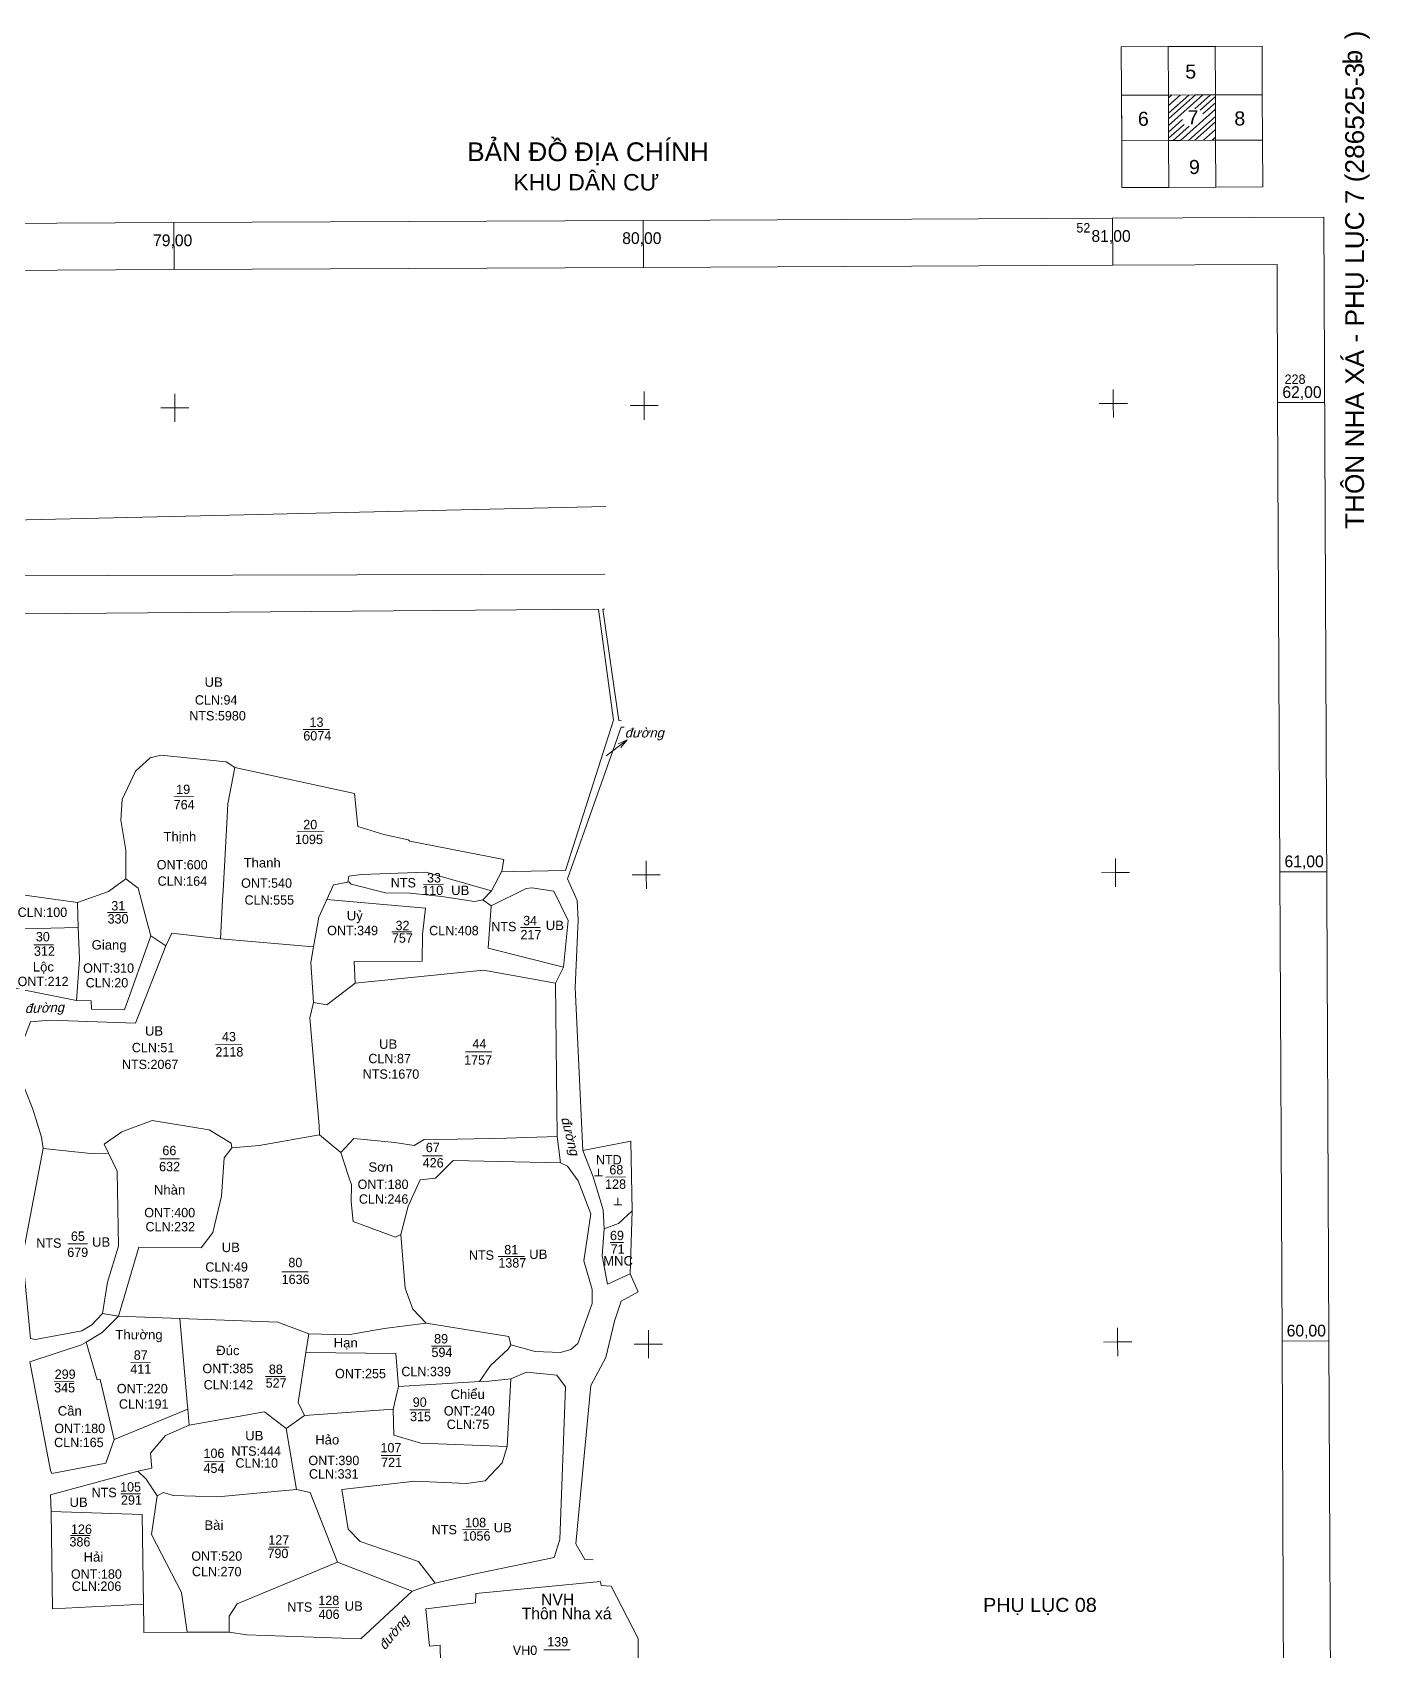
# Model space of a CAD drawing. Header units: metres. Extents: x 584732 to 606137, y 2257469 to 2286410.
# Drawn here: x 605851.8 to 606136.9, y 2286065.4 to 2286410.3 of the extents above; entities that cross this region are included whole.
import ezdxf
from ezdxf.enums import TextEntityAlignment as Align

# ---------------------------------------------------------------- set-up
doc = ezdxf.new("R2010")
doc.units = ezdxf.units.M
doc.header["$MEASUREMENT"] = 0
for name, color, linetype, lineweight in [('Level 10', 7, 'Continuous', 0), ('Level 11', 7, 'Continuous', 0), ('Level 12', 7, 'Continuous', 0), ('Level 13', 7, 'Continuous', 0), ('Level 15', 7, 'Continuous', 0), ('Level 27', 7, 'Continuous', 0), ('Level 5', 7, 'Continuous', 0), ('Level 53', 7, 'Continuous', 0), ('Level 54', 7, 'Continuous', 0), ('Level 60', 7, 'Continuous', 0), ('Level 63', 7, 'Continuous', 0), ('Level 7', 7, 'Continuous', 0), ('Level 8', 7, 'Continuous', 0)]:
    doc.layers.add(name, color=color, linetype=linetype, lineweight=lineweight)
doc.styles.add('Style-ENGINEERING I 0.26180', font='ENGINEERING.shx', dxfattribs={"oblique": 15})
doc.styles.add('Style-VHarial', font='VHarial.shx')
doc.styles.add('Style-Vnarial', font='Vnarial.shx')
doc.styles.add('Style-Vnarial I 0.26180', font='Vnarial.shx', dxfattribs={"oblique": 15})
doc.styles.add('Style-vncour', font='vncour.shx')

# ---------------------------------------------------------------- blocks, each defined once
blk = doc.blocks.new('ND')
at = {"layer": 'Level 7', "color": 12, "linetype": 'Continuous', "lineweight": 0}
for p, q in [((-8.7, 0), (8.7, 0)), ((0, 0), (-0.1, 10))]:
    blk.add_line(p, q, dxfattribs=at)
blk = doc.blocks.new('ND_1')
at = {"layer": 'Level 7', "color": 12, "linetype": 'Continuous', "lineweight": 0}
for p, q in [((-8.7, -0.1), (8.7, 0)), ((0, 0), (-0.1, 10))]:
    blk.add_line(p, q, dxfattribs=at)

msp = doc.modelspace()

# ---------------------------------------------------------------- linework, layer by layer
at = {"layer": 'Level 10', "color": 230, "linetype": 'Continuous', "lineweight": 0}
for p, q in [((605951.91, 2286231.58), (605949.68, 2286227.35)), ((605949.68, 2286227.35), (605947.84, 2286225.45)), ((605861.47, 2286224.89), (605861.59, 2286219.52)), ((605949.63, 2286224.17), (605947.84, 2286225.45)), ((605880.31, 2286215.62), (605877.08, 2286217.74)), ((605891.93, 2286217.14), (605911.74, 2286215.41)), ((605963.33, 2286207.66), (605965.04, 2286211.06)), ((605845.97, 2286207.01), (605861.28, 2286203.99)), ((605963.72, 2286175.01), (605963.33, 2286207.66)), ((605917.57, 2286171.58), (605913.01, 2286175.33)), ((605964.38, 2286169.41), (605963.72, 2286175.01)), ((605979.66, 2286159.16), (605979.28, 2286145.77)), ((605866.82, 2286137.29), (605870.18, 2286136.73)), ((605870.18, 2286136.73), (605883.31, 2286136.24)), ((605910.15, 2286128.96), (605910.76, 2286132.95)), ((605929.88, 2286121.71), (605947.12, 2286122.81)), ((605953.02, 2286108.93), (605953.79, 2286123.38)), ((605928.76, 2286116.87), (605929.88, 2286121.71)), ((605884.98, 2286116.92), (605869.28, 2286110.41)), ((605884.98, 2286116.92), (605885.28, 2286113.48)), ((605909.85, 2286115.58), (605928.76, 2286116.87)), ((605905.94, 2286112.8), (605909.85, 2286115.58)), ((605908.14, 2286099.76), (605905.94, 2286112.8)), ((605932.76, 2286078.11), (605916.9, 2286084.28)), ((605937.72, 2286079.84), (605932.76, 2286078.11)), ((605893.76, 2286069.39), (605884.86, 2286069.35))]:
    msp.add_line(p, q, dxfattribs=at)
at = {"layer": 'Level 10', "color": 230, "linetype": 'Continuous', "lineweight": 0, "flags": 128}
for points in [[(605974.04, 2286309.28), (605751.8, 2286304.13), (605700.24, 2286304.43), (605595.32, 2286304.3), (605515.44, 2286304.39)], [(605515.55, 2286291.81), (605624.94, 2286293.76), (605704.48, 2286293.16), (605815.17, 2286294.43), (605973.87, 2286294.85)], [(605850.15, 2286286.42), (605972.47, 2286287.38), (605975.68, 2286263.71), (605965.44, 2286231.71), (605954.49, 2286231.51), (605951.91, 2286231.58)], [(605977.43, 2286263.62), (605976.83, 2286263.65), (605973.42, 2286287.39), (605973.79, 2286287.39)], [(605978.01, 2286262.23), (605977.31, 2286262.24), (605975.53, 2286257.19)], [(605975.53, 2286257.19), (605965.88, 2286229.9), (605967.93, 2286225.33), (605968.15, 2286221.18), (605967.55, 2286206.74), (605969.14, 2286171.99)], [(605895, 2286253.64), (605893.16, 2286254.87), (605879.23, 2286256.25), (605876.97, 2286255.68), (605873.84, 2286252.87), (605870.97, 2286246.85), (605870.71, 2286242.41), (605871.74, 2286236.03), (605871.79, 2286234.33), (605871.74, 2286229.93)], [(605891.93, 2286217.14), (605892.39, 2286225.45), (605892.49, 2286227.38), (605893.36, 2286243.07), (605893.52, 2286245.9), (605895, 2286253.64)], [(605951.91, 2286231.58), (605952.33, 2286234.06), (605932.31, 2286237.92), (605931.92, 2286238.23), (605926.73, 2286239.39), (605921.18, 2286241.08), (605920.53, 2286248.11), (605895, 2286253.64)], [(605871.74, 2286229.93), (605868.05, 2286227.2), (605861.47, 2286224.89)], [(605871.74, 2286229.93), (605874.37, 2286227.92), (605876.24, 2286220.89), (605877.08, 2286217.74)], [(605949.68, 2286227.35), (605935.71, 2286231.35), (605922.01, 2286230.87), (605919.3, 2286230.5), (605919.08, 2286229.21)], [(605845.38, 2286225.25), (605848.67, 2286226.68), (605861.47, 2286224.89)], [(605919.08, 2286229.21), (605916.05, 2286228.64), (605914.61, 2286225.5)], [(605947.84, 2286225.45), (605946.1, 2286225.1), (605939.08, 2286226.14), (605932.37, 2286226.83), (605927.14, 2286226.9), (605919.79, 2286228.76), (605919.3, 2286229.25), (605919.08, 2286229.21)], [(605965.04, 2286211.06), (605966.04, 2286221.07), (605962.96, 2286227.31), (605958.28, 2286228.03), (605957.06, 2286227.88), (605949.63, 2286224.17)], [(605914.61, 2286225.5), (605912.9, 2286221.76), (605911.74, 2286215.41)], [(605949.63, 2286224.17), (605949.02, 2286215.17), (605965.04, 2286211.06)], [(605861.59, 2286219.52), (605861.91, 2286212.79), (605861.28, 2286203.99)], [(605861.28, 2286203.99), (605864.36, 2286203.91), (605864.46, 2286202.11), (605871.47, 2286201.98), (605877.08, 2286217.74)], [(605880.31, 2286215.62), (605881.56, 2286218.31), (605891.93, 2286217.14)], [(605854.15, 2286172.45), (605853.81, 2286174.89), (605851.97, 2286180.83), (605850.29, 2286184.97), (605848.83, 2286188.95), (605848.75, 2286192.42), (605851.48, 2286199.46), (605855.52, 2286199.82), (605873.8, 2286199.14), (605880.31, 2286215.62)], [(605911.74, 2286215.41), (605911.19, 2286212.07), (605911.77, 2286203.55)], [(605920.61, 2286207.67), (605947.97, 2286210.44), (605963.33, 2286207.66)], [(605911.77, 2286203.55), (605914.62, 2286203.03), (605920.61, 2286207.67)], [(605911.77, 2286203.55), (605911, 2286200.32), (605912.94, 2286177.28), (605913.01, 2286175.33)], [(605894.37, 2286172.58), (605894.2, 2286173.6), (605889.56, 2286176.42), (605877.41, 2286178.41), (605870.88, 2286175.99), (605867.16, 2286173.39), (605868.09, 2286171.44)], [(605913.01, 2286175.33), (605900.2, 2286173.08), (605894.37, 2286172.58)], [(605963.72, 2286175.01), (605952.89, 2286174.63), (605942.48, 2286174.45), (605935.36, 2286174.36), (605933.21, 2286173.07), (605929.12, 2286173.73), (605920.38, 2286174.59), (605917.57, 2286171.58)], [(605866.82, 2286137.29), (605864.5, 2286134.87), (605862.42, 2286133.56), (605852.5, 2286131.71), (605851.43, 2286131.97), (605850.13, 2286145.99), (605849.3, 2286147.16), (605854.15, 2286172.45)], [(605868.09, 2286171.44), (605864.3, 2286171.39), (605854.15, 2286172.45)], [(605868.09, 2286171.44), (605869.91, 2286167.63), (605870.21, 2286151.64), (605867.89, 2286143.97), (605866.82, 2286137.29)], [(605870.18, 2286136.73), (605874.57, 2286151.44), (605887.81, 2286151.3), (605890.34, 2286154.54), (605892.15, 2286162.27), (605892.72, 2286170.48), (605894.37, 2286172.58)], [(605917.57, 2286171.58), (605919.2, 2286166.58), (605919.83, 2286164.68), (605919.77, 2286161.09), (605920.2, 2286156.89), (605929.26, 2286153.54), (605930.35, 2286154.1)], [(605969.14, 2286171.99), (605979.4, 2286174.02), (605979.66, 2286159.16)], [(605973.68, 2286155.3), (605973.52, 2286159.41), (605971.38, 2286166.4), (605969.14, 2286171.99)], [(605964.38, 2286169.41), (605941.55, 2286169.9), (605937.75, 2286166.13), (605934.53, 2286165.77), (605931.93, 2286160.13), (605930.35, 2286154.1)], [(605953.79, 2286130.64), (605959.03, 2286129.17), (605964.43, 2286128.95), (605966.64, 2286129.61), (605968.08, 2286130.92), (605971.19, 2286139.44), (605971.14, 2286142.42), (605969.41, 2286148.5), (605970.9, 2286158.55), (605968.2, 2286165.57), (605965.87, 2286168.71), (605964.38, 2286169.41)], [(605973.68, 2286155.3), (605976.79, 2286156.5), (605979.66, 2286159.16)], [(605935.76, 2286135.21), (605932.97, 2286138.21), (605931.31, 2286142.67), (605930.35, 2286154.1)], [(605979.28, 2286145.77), (605974.41, 2286143.55), (605973.27, 2286149.56), (605973.68, 2286155.3)], [(605971.34, 2286084.77), (605969.6, 2286084.87), (605967.68, 2286088.21), (605970.88, 2286121.96), (605974.05, 2286127.91), (605975.95, 2286135.64), (605977.37, 2286139.88), (605980.99, 2286141.89), (605979.28, 2286145.77)], [(605863.28, 2286131.19), (605866.69, 2286133.23), (605870.18, 2286136.73)], [(605910.76, 2286132.95), (605904.16, 2286135.46), (605883.31, 2286136.24)], [(605883.31, 2286136.24), (605884.86, 2286118.37), (605884.98, 2286116.92)], [(605910.76, 2286132.95), (605919.17, 2286132.74), (605926.85, 2286134.09), (605935.76, 2286135.21)], [(605953.79, 2286130.64), (605953.36, 2286132.41), (605935.76, 2286135.21)], [(605869.28, 2286110.41), (605867.52, 2286105.39), (605855.98, 2286103.16), (605855.7, 2286103.86), (605851.28, 2286127.02), (605862.32, 2286130.62), (605863.28, 2286131.19)], [(605863.28, 2286131.19), (605865.64, 2286123.13), (605866.32, 2286123.21), (605867.77, 2286116.92), (605869.28, 2286110.41)], [(605947.12, 2286122.81), (605949.5, 2286126.17), (605953.23, 2286129.7), (605953.79, 2286130.64)], [(605909.85, 2286115.58), (605908.51, 2286118.32), (605910.15, 2286128.96)], [(605953.79, 2286123.38), (605957.13, 2286124.78), (605963.63, 2286124.13), (605965.48, 2286121.69), (605964.26, 2286089.12), (605963.09, 2286085.26), (605945.96, 2286081.74), (605937.72, 2286079.84)], [(605953.79, 2286123.38), (605949.16, 2286122.84), (605947.12, 2286122.81)], [(605885.28, 2286113.48), (605901.33, 2286116.33), (605905.94, 2286112.8)], [(605928.76, 2286116.87), (605928.91, 2286111.38), (605934.63, 2286109.67), (605953.02, 2286108.93)], [(605874.3, 2286103.68), (605877.32, 2286104.31), (605877.04, 2286107.49), (605880.19, 2286111.32), (605885.28, 2286113.48)], [(605937.72, 2286079.84), (605934.13, 2286084.41), (605921.74, 2286088.72), (605919.18, 2286091.29), (605917.79, 2286099.81), (605933.38, 2286101.52), (605944.38, 2286101.03), (605948.35, 2286101.64), (605951.96, 2286105.49), (605953.02, 2286108.93)], [(605855.88, 2286095.11), (605855.69, 2286098.61), (605874.3, 2286103.68)], [(605874.3, 2286103.68), (605876.07, 2286102), (605878.43, 2286098.46)], [(605878.43, 2286098.46), (605877.24, 2286090.19), (605883.64, 2286077.8), (605884.86, 2286069.35)], [(605908.14, 2286099.76), (605905.05, 2286099.47), (605891.39, 2286098.23), (605881.87, 2286098.5), (605879.78, 2286099.11), (605878.43, 2286098.46)], [(605916.9, 2286084.28), (605911.05, 2286099.12), (605908.14, 2286099.76)], [(605855.88, 2286095.11), (605875.24, 2286094.45), (605875.53, 2286075.37)], [(605875.53, 2286075.37), (605856.13, 2286074.34), (605855.88, 2286095.11)], [(605893.76, 2286069.39), (605893.81, 2286072.82), (605895.49, 2286075.42), (605916.9, 2286084.28)], [(605932.76, 2286078.11), (605921.87, 2286067.93), (605897.53, 2286068.79), (605893.76, 2286069.39)], [(605938.96, 2286055.38), (605938.74, 2286066.61), (605936.51, 2286066.38), (605935.73, 2286074.34), (605946.28, 2286075.63), (605946.37, 2286077.6), (605972.91, 2286080.18), (605973.05, 2286079.29), (605975.24, 2286079.2)], [(605974.1, 2286051.95), (605980.69, 2286054.09), (605980.93, 2286061.23), (605980.93, 2286068), (605975.24, 2286079.2)], [(605875.53, 2286075.37), (605875.61, 2286070.45), (605875.62, 2286069.31), (605884.86, 2286069.35)]]:
    msp.add_lwpolyline(points, dxfattribs=at)
at = {"layer": 'Level 11', "color": 62, "linetype": 'Continuous', "lineweight": 13}
for p, q in [((605909.57, 2286261.73), (605915.17, 2286261.76)), ((605881.97, 2286247.41), (605886.17, 2286247.43)), ((605908.28, 2286239.96), (605913.88, 2286239.98)), ((605935.24, 2286228.73), (605939.44, 2286228.75)), ((605867.87, 2286222.72), (605872.07, 2286222.74)), ((605955.86, 2286219.52), (605960.06, 2286219.53)), ((605852.18, 2286215.84), (605856.38, 2286215.86)), ((605928.45, 2286218.63), (605932.65, 2286218.65)), ((605890.85, 2286194.56), (605896.45, 2286194.59)), ((605944.18, 2286193.03), (605949.78, 2286193.06)), ((605935.03, 2286170.89), (605939.23, 2286170.91)), ((605879.02, 2286170.24), (605883.22, 2286170.26)), ((605974.07, 2286166.37), (605978.27, 2286166.39)), ((605859.39, 2286152.11), (605863.59, 2286152.13)), ((605975, 2286152.42), (605977.8, 2286152.43)), ((605951.15, 2286149.41), (605956.75, 2286149.44)), ((605905.03, 2286146.17), (605910.63, 2286146.19)), ((605936.9, 2286130.33), (605941.1, 2286130.35)), ((605872.82, 2286126.87), (605877.02, 2286126.89)), ((605856.51, 2286122.82), (605860.71, 2286122.84)), ((605901.54, 2286123.86), (605905.74, 2286123.88)), ((605932.33, 2286116.75), (605936.53, 2286116.77)), ((605888.61, 2286105.78), (605892.81, 2286105.8)), ((605926.16, 2286107), (605930.36, 2286107.02)), ((605870.72, 2286098.86), (605874.92, 2286098.88)), ((605860, 2286089.98), (605864.2, 2286090)), ((605943.5, 2286091.19), (605949.1, 2286091.22)), ((605902.3, 2286087.48), (605906.5, 2286087.5)), ((605912.98, 2286074.58), (605917.18, 2286074.6)), ((605960.84, 2286065.59), (605966.44, 2286065.62))]:
    msp.add_line(p, q, dxfattribs=at)
at = {"layer": 'Level 12', "color": 120, "linetype": 'Continuous', "lineweight": 0, "flags": 128}
for points in [[(605914.61, 2286225.5), (605935.63, 2286223.67), (605935.01, 2286218.07), (605934.94, 2286212.36), (605920.41, 2286212.29), (605920.61, 2286207.67)], [(605846.96, 2286219.26), (605852.85, 2286219.33), (605861.59, 2286219.52)], [(605929.88, 2286121.71), (605929.33, 2286128.75), (605910.15, 2286128.96)]]:
    msp.add_lwpolyline(points, dxfattribs=at)
at = {"layer": 'Level 5', "color": 1, "linetype": 'Continuous', "lineweight": 0}
for p, q in [((605975.53, 2286257.19), (605974.14, 2286256.14)), ((605978.58, 2286259.51), (605975.53, 2286257.19)), ((605976.68, 2286258.7), (605978.58, 2286259.51)), ((605978.58, 2286259.51), (605977.29, 2286257.91))]:
    msp.add_line(p, q, dxfattribs=at)
at = {"layer": 'Level 60', "color": 52, "linetype": 'Continuous', "lineweight": 0}
for p, q in [((606094, 2286407.27), (606103.92, 2286407.32)), ((606103.97, 2286396.97), (606103.92, 2286407.32)), ((606083.97, 2286397.18), (606083.97, 2286397.23)), ((606083.97, 2286396.9), (606093.97, 2286396.94)), ((606084.01, 2286387.22), (606083.97, 2286396.54)), ((606093.97, 2286396.94), (606099.72, 2286396.96)), ((606093.97, 2286396.36), (606093.97, 2286396.94)), ((606094.62, 2286396.93), (606093.97, 2286396.36)), ((606093.99, 2286391.84), (606093.97, 2286396.36)), ((606096.47, 2286396.94), (606093.98, 2286394.71)), ((606099.72, 2286396.96), (606093.99, 2286391.84)), ((606098.31, 2286396.95), (606093.99, 2286393.07)), ((606101.3, 2286396.97), (606094, 2286390.45)), ((606102.91, 2286396.97), (606099.6, 2286394.01)), ((606099.72, 2286396.96), (606101.3, 2286396.97)), ((606103.97, 2286396.62), (606100.76, 2286393.74)), ((606101.3, 2286396.97), (606102.91, 2286396.97)), ((606103.98, 2286395.29), (606101.32, 2286392.91)), ((606102.91, 2286396.97), (606103.97, 2286396.97)), ((606103.97, 2286396.97), (606113.97, 2286397.01)), ((606103.97, 2286396.62), (606103.97, 2286396.97)), ((606103.98, 2286395.29), (606103.97, 2286396.62)), ((606103.99, 2286392.39), (606103.98, 2286395.29)), ((606114.01, 2286387.36), (606113.97, 2286396.96)), ((606094.01, 2286387.72), (606093.99, 2286391.84)), ((606097, 2286391.7), (606094.01, 2286389.02)), ((606103.98, 2286393.92), (606096.56, 2286387.28)), ((606103.99, 2286392.39), (606098.27, 2286387.29)), ((606104, 2286391.24), (606103.99, 2286392.39)), ((606097.31, 2286390.67), (606094.01, 2286387.72)), ((606098.41, 2286390.31), (606095.01, 2286387.28)), ((606104, 2286391.24), (606099.6, 2286387.3)), ((606104, 2286389.6), (606101.45, 2286387.31)), ((606104.01, 2286387.96), (606104, 2286391.24)), ((606084.01, 2286387.22), (606094.01, 2286387.27)), ((606084.06, 2286377.22), (606084.01, 2286387.22)), ((606084.01, 2286387), (606084.01, 2286387.22)), ((606084.06, 2286377.22), (606084.02, 2286386.57)), ((606094.01, 2286387.27), (606094.01, 2286387.72)), ((606094.01, 2286387.27), (606096.56, 2286387.28)), ((606094.06, 2286377.27), (606094.01, 2286387.27)), ((606096.56, 2286387.28), (606103.29, 2286387.31)), ((606104.01, 2286387.96), (606103.29, 2286387.31)), ((606103.29, 2286387.31), (606104.01, 2286387.31)), ((606104.01, 2286387.31), (606104.01, 2286387.96)), ((606104.01, 2286387.31), (606114.01, 2286387.36)), ((606104.06, 2286377.32), (606104.01, 2286387.31)), ((606084.06, 2286377.22), (606094.06, 2286377.27)), ((606084.06, 2286377.22), (606091.06, 2286377.26)), ((606094.06, 2286377.27), (606104.06, 2286377.32))]:
    msp.add_line(p, q, dxfattribs=at)
at = {"layer": 'Level 60', "color": 52, "linetype": 'Continuous', "lineweight": 0, "flags": 128}
for points in [[(606093.97, 2286396.94), (606093.92, 2286407.27), (606083.92, 2286407.23), (606083.97, 2286397.23)], [(606103.92, 2286407.32), (606113.92, 2286407.36), (606113.98, 2286396.96)], [(606084.01, 2286387.22), (606083.96, 2286398.23), (606083.97, 2286397.23)], [(606114.01, 2286387.36), (606114.06, 2286377.36), (606104.06, 2286377.32)]]:
    msp.add_lwpolyline(points, dxfattribs=at)
at = {"layer": 'Level 63', "color": 132, "linetype": 'Continuous', "lineweight": 0}
for p, q in [((605782.03, 2286369.3), (605882.03, 2286369.76)), ((605882.03, 2286369.76), (605982.04, 2286370.22)), ((605882.08, 2286359.76), (605882.03, 2286369.76)), ((605982.04, 2286370.22), (606082.04, 2286370.69)), ((605982.08, 2286360.22), (605982.04, 2286370.22)), ((606082.09, 2286360.68), (606082.04, 2286370.69)), ((605982.08, 2286360.22), (606082.09, 2286360.68)), ((605782.08, 2286359.3), (605882.08, 2286359.76)), ((605882.08, 2286359.76), (605982.08, 2286360.22)), ((605882.22, 2286330.3), (605882.2, 2286333.3)), ((605982.22, 2286330.76), (605982.21, 2286333.76)), ((606082.22, 2286331.23), (606082.21, 2286334.22)), ((605879.22, 2286330.29), (605882.22, 2286330.3)), ((605882.22, 2286330.3), (605885.22, 2286330.31)), ((605882.23, 2286327.3), (605882.22, 2286330.3)), ((605979.22, 2286330.75), (605982.22, 2286330.76)), ((605982.22, 2286330.76), (605985.22, 2286330.78)), ((605982.23, 2286327.76), (605982.22, 2286330.76)), ((606079.22, 2286331.21), (606082.22, 2286331.23)), ((606082.22, 2286331.23), (606085.22, 2286331.24)), ((606082.24, 2286328.22), (606082.22, 2286331.23)), ((606117.25, 2286331.39), (606127.25, 2286331.43)), ((606117.25, 2286331.39), (606117.71, 2286231.38)), ((605982.68, 2286230.76), (605982.67, 2286233.76)), ((606082.68, 2286231.23), (606082.67, 2286234.22)), ((605979.68, 2286230.75), (605982.68, 2286230.76)), ((605982.68, 2286230.76), (605985.68, 2286230.77)), ((605982.7, 2286227.76), (605982.68, 2286230.76)), ((606079.68, 2286231.21), (606082.68, 2286231.23)), ((606082.68, 2286231.23), (606085.68, 2286231.24)), ((606082.7, 2286228.22), (606082.68, 2286231.23)), ((606117.71, 2286231.38), (606127.71, 2286231.43)), ((606117.71, 2286231.38), (606118.18, 2286131.38)), ((605983.15, 2286130.76), (605983.13, 2286133.76)), ((606083.15, 2286131.22), (606083.13, 2286134.22)), ((605980.14, 2286130.74), (605983.15, 2286130.76)), ((605983.15, 2286130.76), (605986.14, 2286130.77)), ((605983.16, 2286127.76), (605983.15, 2286130.76)), ((606080.15, 2286131.21), (606083.15, 2286131.22)), ((606083.15, 2286131.22), (606086.15, 2286131.23)), ((606083.16, 2286128.22), (606083.15, 2286131.22)), ((606118.18, 2286131.38), (606128.18, 2286131.43)), ((606118.18, 2286131.38), (606118.64, 2286031.38)), ((606128.18, 2286131.43), (606128.64, 2286031.42))]:
    msp.add_line(p, q, dxfattribs=at)
at = {"layer": 'Level 63', "color": 132, "linetype": 'Continuous', "lineweight": 0, "flags": 128}
for points in [[(606082.04, 2286370.69), (606127.07, 2286370.89), (606128.18, 2286131.43)], [(606117.25, 2286331.39), (606117.12, 2286360.85), (606082.09, 2286360.68)]]:
    msp.add_lwpolyline(points, dxfattribs=at)

# ---------------------------------------------------------------- block references
at = {"layer": 'Level 7', "color": 12, "linetype": 'Continuous', "lineweight": 0, "xscale": 0.10000093132415667, "yscale": 0.1499990686758433, "zscale": 0.10000093132415667}
for name, p in [('ND', (605972.5, 2286166.63)), ('ND_1', (605976.61, 2286160.45))]:
    msp.add_blockref(name, p, dxfattribs=at)

# ---------------------------------------------------------------- texts
at = {"layer": 'Level 11', "color": 62, "linetype": 'Continuous', "lineweight": 0, "style": 'Style-vncour'}
for s, p in [('13', (605910.92, 2286263.3)), ('19', (605882.5, 2286248.98)), ('20', (605909.58, 2286241.48)), ('33', (605935.96, 2286230.14)), ('31', (605868.67, 2286224.17)), ('32', (605929.24, 2286219.97)), ('34', (605956.44, 2286221.02)), ('30', (605852.59, 2286217.58)), ('43', (605892.26, 2286196.28)), ('44', (605945.63, 2286194.76)), ('66', (605879.56, 2286172.02)), ('67', (605935.7, 2286172.68)), ('68', (605974.82, 2286167.92)), ('65', (605860.06, 2286153.76)), ('69', (605974.95, 2286153.91)), ('81', (605952.42, 2286150.88)), ('80', (605906.41, 2286148.14)), ('89', (605937.47, 2286131.91)), ('87', (605873.46, 2286128.43)), ('88', (605902.25, 2286125.4)), ('299', (605856.61, 2286124.35)), ('90', (605932.92, 2286118.39)), ('107', (605926.04, 2286108.67)), ('106', (605888.32, 2286107.5)), ('105', (605870.54, 2286100.33)), ('126', (605860.08, 2286091.32)), ('108', (605944.09, 2286092.74)), ('127', (605902.14, 2286089.03)), ('128', (605912.79, 2286076.14)), ('139', (605961.58, 2286067.33))]:
    msp.add_text(s, height=2, dxfattribs=at).set_placement(p, align=Align.MIDDLE_LEFT)
at = {"layer": 'Level 13', "color": 204, "linetype": 'Continuous', "lineweight": 0, "style": 'Style-vncour'}
for s, p in [('CLN:94', (605891.02, 2286268.04)), ('NTS:5980', (605891.32, 2286264.67)), ('ONT:600', (605883.78, 2286232.92)), ('CLN:164', (605883.82, 2286229.44)), ('ONT:540', (605901.76, 2286229.01)), ('CLN:555', (605902.35, 2286225.41)), ('CLN:100', (605853.99, 2286222.8)), ('ONT:349', (605920.1, 2286218.91)), ('CLN:408', (605941.69, 2286218.89)), ('ONT:212', (605854.13, 2286208.05)), ('ONT:310', (605868.1, 2286210.89)), ('CLN:20', (605867.75, 2286207.77)), ('CLN:51', (605877.57, 2286193.96)), ('CLN:87', (605927.99, 2286191.62)), ('NTS:2067', (605876.95, 2286190.37)), ('NTS:1670', (605928.28, 2286188.31)), ('ONT:180', (605926.59, 2286164.82)), ('CLN:246', (605926.71, 2286161.68)), ('ONT:400', (605881.12, 2286158.79)), ('CLN:232', (605881.24, 2286155.78)), ('CLN:49', (605893.24, 2286147.2)), ('NTS:1587', (605892.11, 2286143.69)), ('ONT:520', (605891.15, 2286085.59)), ('ONT:180', (605865.49, 2286081.76)), ('CLN:270', (605891.14, 2286082.29)), ('CLN:206', (605865.53, 2286079.18))]:
    msp.add_text(s, height=2, dxfattribs=at).set_placement(p, align=Align.MIDDLE_CENTER)
for s, p in [('ONT:385', (605888.09, 2286125.56)), ('CLN:142', (605888.35, 2286122.1)), ('ONT:255', (605916.36, 2286124.49)), ('CLN:339', (605930.49, 2286124.92)), ('ONT:220', (605869.85, 2286121.28)), ('CLN:191', (605870.3, 2286118)), ('ONT:240', (605939.54, 2286116.54)), ('ONT:180', (605856.51, 2286112.8)), ('CLN:75', (605940.17, 2286113.67)), ('CLN:165', (605856.48, 2286109.81)), ('NTS:444', (605894.28, 2286107.97)), ('CLN:10', (605895.13, 2286105.44)), ('ONT:390', (605910.68, 2286105.97)), ('CLN:331', (605910.81, 2286103.1))]:
    msp.add_text(s, height=2, dxfattribs=at).set_placement(p, align=Align.MIDDLE_LEFT)
at = {"layer": 'Level 15', "color": 4, "linetype": 'Continuous', "lineweight": 0, "style": 'Style-Vnarial'}
for s, p in [('UB', (605890.49, 2286271.84)), ('ThÞnh', (605883.28, 2286238.9)), ('Thanh', (605900.82, 2286233.34)), ('UB', (605943.04, 2286227.46)), ('Uû', (605920.56, 2286222.06)), ('UB', (605963.2, 2286219.99)), ('Giang', (605868.21, 2286215.84)), ('Léc', (605854.2, 2286211.16)), ('UB', (605877.78, 2286197.51)), ('UB', (605927.67, 2286194.69)), ('S¬n', (605926.1, 2286168.5)), ('Nhµn', (605881.09, 2286163.64)), ('UB', (605866.5, 2286152.52)), ('UB', (605894.14, 2286151.37)), ('UB', (605959.67, 2286149.92)), ('Th\xadêng', (605874.58, 2286132.77)), ('§óc', (605893.51, 2286129.41)), ('H¹n', (605918.64, 2286131.05)), ('ChiÓu', (605944.62, 2286120.07)), ('CÇn', (605859.82, 2286116.53)), ('UB', (605899.15, 2286111.25)), ('H¶o', (605914.69, 2286110.38)), ('UB', (605861.7, 2286097.07)), ('Bµi', (605890.54, 2286092.18)), ('UB', (605952.1, 2286091.65)), ('H¶i', (605864.85, 2286085.42)), ('UB', (605920.34, 2286074.94))]:
    msp.add_text(s, height=2, dxfattribs=at).set_placement(p, align=Align.MIDDLE_CENTER)
at = {"layer": 'Level 27', "color": 1, "linetype": 'Continuous', "lineweight": 0, "style": 'Style-Vnarial I 0.26180', "oblique": 15}
for rotation, p in [(1.9425, (605850.23, 2286202.29)), (284.0665, (605965.47, 2286179.2)), (50.6205, (605926.19, 2286066.06))]:
    msp.add_text('®\xadêng', height=2, rotation=rotation, dxfattribs=at).set_placement(p, align=Align.MIDDLE_LEFT)
at = {"layer": 'Level 27', "color": 1, "linetype": 'Continuous', "lineweight": 0, "insert": (605978.08, 2286262.04), "char_height": 2, "attachment_point": 1, "line_spacing_factor": 0.6, "style": 'Style-Vnarial I 0.26180'}
msp.add_mtext('®\xadêng\\P', dxfattribs=at)
at = {"layer": 'Level 53', "color": 212, "linetype": 'Continuous', "lineweight": 0}
for s, style, p in [('NTS', 'Style-vncour', (605930.91, 2286229.08)), ('NTS', 'Style-vncour', (605952.34, 2286219.74)), ('NTD', 'Style-vncour', (605974.7, 2286170.04)), ('NTS', 'Style-vncour', (605855.37, 2286152.3)), ('NTS', 'Style-vncour', (605947.55, 2286149.73)), ('MNC', 'Style-Vnarial', (605976.67, 2286148.51)), ('NTS', 'Style-vncour', (605867.14, 2286099.14)), ('NTS', 'Style-vncour', (605939.65, 2286091.22)), ('NTS', 'Style-vncour', (605908.83, 2286074.73)), ('VH0', 'Style-vncour', (605956.84, 2286065.52))]:
    msp.add_text(s, height=2, dxfattribs=dict(at, style=style)).set_placement(p, align=Align.MIDDLE_CENTER)
at = {"layer": 'Level 54', "color": 32, "linetype": 'Continuous', "lineweight": 0, "style": 'Style-vncour'}
for s, p in [('6074', (605909.59, 2286260.4)), ('764', (605881.98, 2286245.73)), ('1095', (605907.82, 2286238.32)), ('110', (605934.94, 2286227.47)), ('330', (605867.88, 2286221.39)), ('757', (605928.47, 2286217.3)), ('217', (605955.88, 2286218.03)), ('312', (605852.19, 2286214.51)), ('2118', (605890.86, 2286193.05)), ('1757', (605943.87, 2286191.31)), ('632', (605878.86, 2286168.59)), ('426', (605935.04, 2286169.4)), ('128', (605973.91, 2286164.85)), ('679', (605859.28, 2286150.32)), ('71', (605975.09, 2286151.02)), ('1387', (605951.16, 2286148.08)), ('1636', (605904.98, 2286144.56)), ('594', (605936.91, 2286129)), ('411', (605872.72, 2286125.46)), ('527', (605901.57, 2286122.48)), ('345', (605856.49, 2286121.47)), ('315', (605932.34, 2286115.34)), ('454', (605888.32, 2286104.32)), ('721', (605926.17, 2286105.56)), ('291', (605870.73, 2286097.53)), ('386', (605859.75, 2286088.64)), ('1056', (605943.53, 2286089.89)), ('790', (605901.95, 2286086.16)), ('406', (605912.85, 2286073.19))]:
    msp.add_text(s, height=2, dxfattribs=at).set_placement(p, align=Align.MIDDLE_LEFT)
at = {"layer": 'Level 60', "color": 52, "linetype": 'Continuous', "lineweight": 0, "style": 'Style-VHarial'}
msp.add_text('Th«n nha x¸ - phô lôc 7 (286525-3-  )', height=4, rotation=90, dxfattribs=at).set_placement((606135.65, 2286357.56), align=Align.CENTER)
at = {"layer": 'Level 60', "color": 52, "linetype": 'Continuous', "lineweight": 0, "style": 'Style-Vnarial'}
msp.add_text('b', height=4, rotation=90, dxfattribs=at).set_placement((606135.27, 2286403.47))
at = {"layer": 'Level 60', "color": 52, "linetype": 'Continuous', "lineweight": 0, "style": 'Style-VHarial'}
for s, p in [('5', (606098.72, 2286401.95)), ('6', (606088.62, 2286391.88)), ('7', (606099.2, 2286392.21)), ('8', (606109.17, 2286391.96)), ('9', (606099.51, 2286381.61)), ('phô lôc 08', (606066.59, 2286075.18))]:
    msp.add_text(s, height=3, dxfattribs=at).set_placement(p, align=Align.MIDDLE_CENTER)
for s, height, p in [(' b¶n ®å ®Þa chÝnh', 4, (605969.5, 2286382.86)), ('khu d©n c\xad', 3.5, (605969.91, 2286376.61))]:
    msp.add_text(s, height=height, dxfattribs=at).set_placement(p, align=Align.CENTER)
at = {"layer": 'Level 63', "color": 7, "linetype": 'Continuous', "lineweight": 13, "style": 'Style-ENGINEERING I 0.26180', "oblique": 15}
for p in [(606094, 2286407.27), (606083.97, 2286397.18), (606083.97, 2286396.9), (606083.97, 2286396.54), (606094.62, 2286396.93), (606096.47, 2286396.94), (606098.31, 2286396.95), (606113.97, 2286397.01), (606113.97, 2286396.96), (606113.98, 2286396.96), (606093.98, 2286394.71), (606093.99, 2286393.07), (606097, 2286391.7), (606099.6, 2286394.01), (606100.76, 2286393.74), (606101.32, 2286392.91), (606103.98, 2286393.92), (606094, 2286390.45), (606094.01, 2286389.02), (606097.31, 2286390.67), (606098.41, 2286390.31), (606104, 2286389.6), (606084.01, 2286387), (606084.02, 2286386.57), (606095.01, 2286387.28), (606098.27, 2286387.29), (606099.6, 2286387.3), (606101.45, 2286387.31), (606091.06, 2286377.26), (605882.2, 2286333.3), (605982.21, 2286333.76), (606082.21, 2286334.22), (605879.22, 2286330.29), (605885.22, 2286330.31), (605979.22, 2286330.75), (605985.22, 2286330.78), (606079.22, 2286331.21), (606085.22, 2286331.24), (606127.25, 2286331.43), (605882.23, 2286327.3), (605982.23, 2286327.76), (606082.24, 2286328.22), (605974.04, 2286309.28), (605973.87, 2286294.85), (605973.79, 2286287.39), (605909.57, 2286261.73), (605915.17, 2286261.76), (605977.43, 2286263.62), (605978.01, 2286262.23), (605976.68, 2286258.7), (605977.29, 2286257.91), (605974.14, 2286256.14), (605881.97, 2286247.41), (605886.17, 2286247.43), (605908.28, 2286239.96), (605913.88, 2286239.98), (605982.67, 2286233.76), (606082.67, 2286234.22), (605979.68, 2286230.75), (605985.68, 2286230.77), (606079.68, 2286231.21), (606085.68, 2286231.24), (606127.71, 2286231.43), (605935.24, 2286228.73), (605939.44, 2286228.75), (605982.7, 2286227.76), (606082.7, 2286228.22), (605867.87, 2286222.72), (605872.07, 2286222.74), (605955.86, 2286219.52), (605960.06, 2286219.53), (605852.18, 2286215.84), (605856.38, 2286215.86), (605928.45, 2286218.63), (605932.65, 2286218.65), (605890.85, 2286194.56), (605896.45, 2286194.59), (605944.18, 2286193.03), (605949.78, 2286193.06), (605935.03, 2286170.89), (605939.23, 2286170.91), (605879.02, 2286170.24), (605883.22, 2286170.26), (605974.07, 2286166.37), (605978.27, 2286166.39), (605859.39, 2286152.11), (605863.59, 2286152.13), (605975, 2286152.42), (605977.8, 2286152.43), (605951.15, 2286149.41), (605956.75, 2286149.44), (605905.03, 2286146.17), (605910.63, 2286146.19), (605983.13, 2286133.76), (606083.13, 2286134.22), (605936.9, 2286130.33), (605941.1, 2286130.35), (605980.14, 2286130.74), (605986.14, 2286130.77), (606080.15, 2286131.21), (606086.15, 2286131.23), (605872.82, 2286126.87), (605877.02, 2286126.89), (605983.16, 2286127.76), (606083.16, 2286128.22), (605856.51, 2286122.82), (605860.71, 2286122.84), (605901.54, 2286123.86), (605905.74, 2286123.88), (605932.33, 2286116.75), (605936.53, 2286116.77), (605888.61, 2286105.78), (605892.81, 2286105.8), (605926.16, 2286107), (605930.36, 2286107.02), (605870.72, 2286098.86), (605874.92, 2286098.88), (605860, 2286089.98), (605864.2, 2286090), (605943.5, 2286091.19), (605949.1, 2286091.22), (605902.3, 2286087.48), (605906.5, 2286087.5), (605971.34, 2286084.77), (605912.98, 2286074.58), (605917.18, 2286074.6), (605960.84, 2286065.59), (605966.44, 2286065.62)]:
    msp.add_text('D', height=0.000000001, dxfattribs=at).set_placement(p, align=Align.MIDDLE_CENTER)
at = {"layer": 'Level 63', "color": 132, "linetype": 'Continuous', "lineweight": 0, "style": 'Style-vncour'}
for s, height, p in [('80,00', 2.5, (605977.56, 2286365.2)), ('81,00', 2.5, (606077.56, 2286365.66)), ('79,00', 2.5, (605877.56, 2286364.74)), ('228', 2, (606118.73, 2286335.39)), ('62,00', 2.5, (606118.25, 2286332.39)), ('61,00', 2.5, (606118.71, 2286232.39)), ('60,00', 2.5, (606119.17, 2286132.39))]:
    msp.add_text(s, height=height, dxfattribs=at).set_placement(p)
msp.add_text('52', height=2, dxfattribs=at).set_placement((606077.32, 2286367.65), align=Align.RIGHT)
at = {"layer": 'Level 8', "color": 250, "linetype": 'Continuous', "lineweight": 0, "style": 'Style-vncour'}
for s, p in [('Th«n Nha x¸', (605965.71, 2286073.36)), ('NVH', (605963.8, 2286076.32))]:
    msp.add_text(s, height=2.5, dxfattribs=at).set_placement(p, align=Align.MIDDLE_CENTER)

doc.saveas('drawing.dxf')
